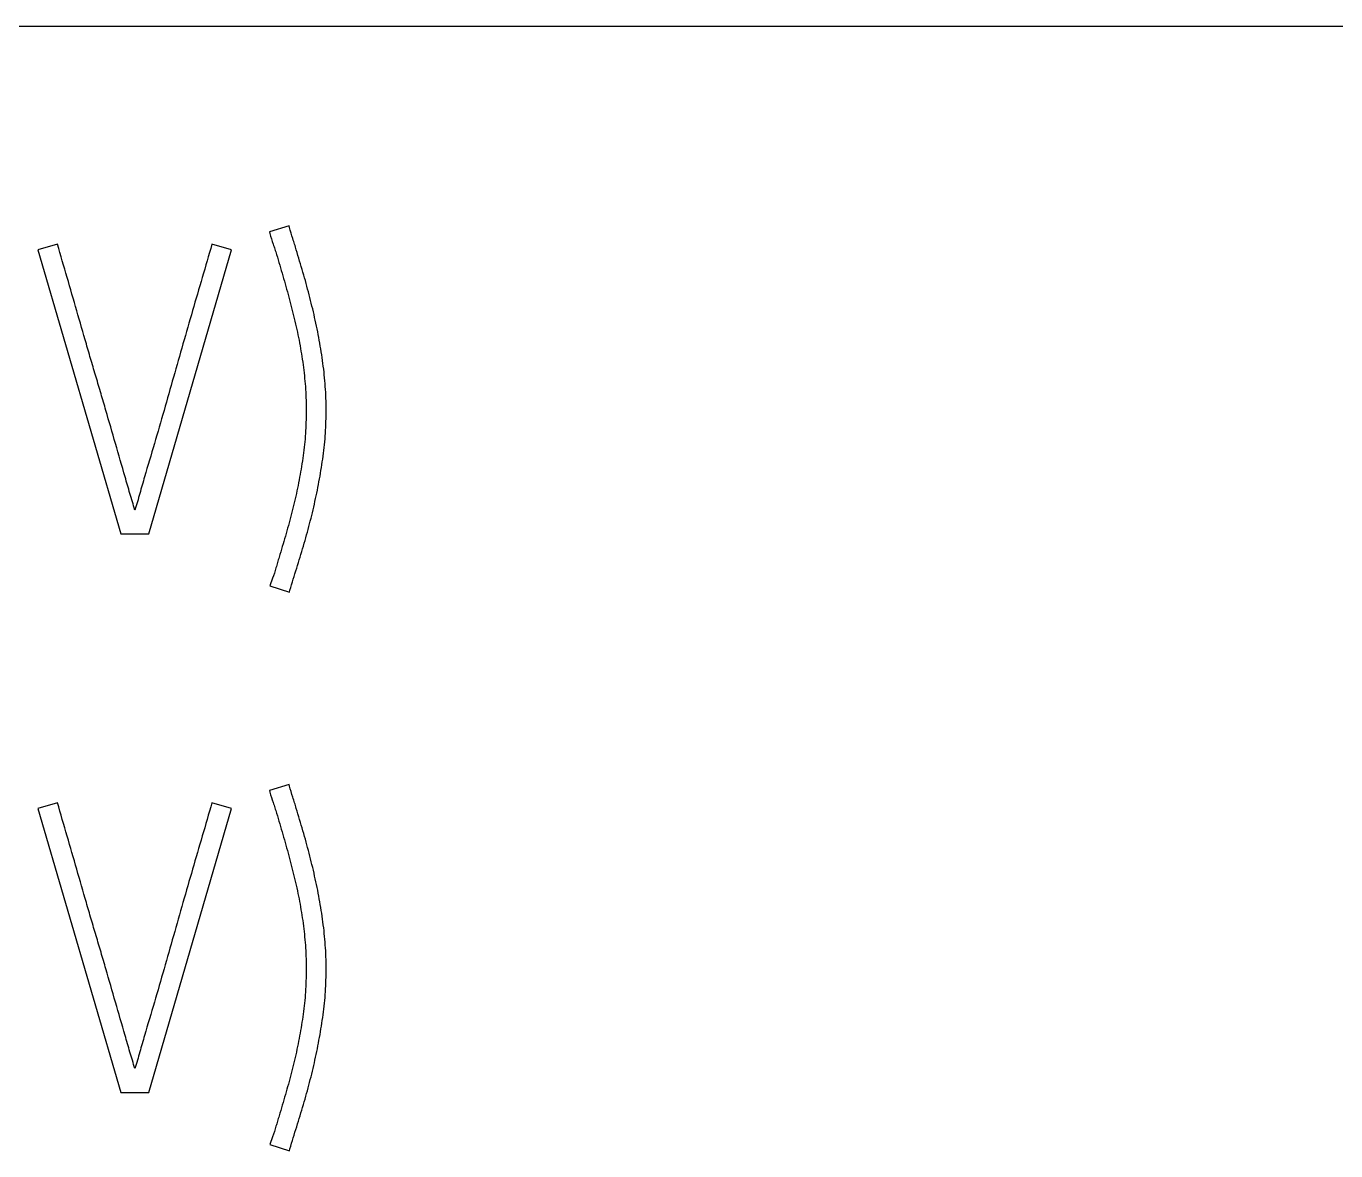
# Model space of a CAD drawing. Extents: x 0 to 420, y 0 to 297.
# Drawn here: x 112.09 to 119.83, y 215.91 to 222.56 of the extents above; entities that cross this region are included whole.
import ezdxf

# ---------------------------------------------------------------- set-up
doc = ezdxf.new("R2010")
doc.units = 0
doc.header["$LTSCALE"] = 23.1
doc.layers.add('10000_FRONT', color=7, linetype='CONTINUOUS')
doc.layers.add('10500_FRONT_LABELING', color=7, linetype='CONTINUOUS')

msp = doc.modelspace()

# ---------------------------------------------------------------- linework, layer by layer
at = {"layer": '10000_FRONT', "color": 7, "linetype": 'CONTINUOUS'}
msp.add_line((91.6966, 222.5555), (163.1966, 222.5555), dxfattribs=at)
at = {"layer": '10500_FRONT_LABELING', "color": 7, "linetype": 'CONTINUOUS'}
for p, q in [((113.643, 221.3758), (113.5274, 221.3404)), ((113.5274, 221.3404), (113.5298, 221.331)), ((113.6453, 221.3664), (113.643, 221.3758)), ((112.2754, 221.2673), (112.1599, 221.2343)), ((113.3034, 221.2343), (113.1879, 221.2673)), ((112.1599, 221.2343), (112.6503, 219.5555)), ((112.8154, 219.5555), (113.3034, 221.2343)), ((112.6503, 219.5555), (112.8154, 219.5555)), ((113.5463, 219.2938), (113.5298, 219.249)), ((113.5298, 219.249), (113.6453, 219.2113)), ((113.6453, 219.2113), (113.6477, 219.2231)), ((113.643, 218.0758), (113.5274, 218.0404)), ((113.5274, 218.0404), (113.5298, 218.031)), ((113.6453, 218.0664), (113.643, 218.0758)), ((112.2754, 217.9673), (112.1599, 217.9343)), ((112.1599, 217.9343), (112.6503, 216.2555)), ((112.8154, 216.2555), (113.3034, 217.9343)), ((113.3034, 217.9343), (113.1879, 217.9673)), ((112.6503, 216.2555), (112.8154, 216.2555)), ((113.5463, 215.9938), (113.5298, 215.949)), ((113.5298, 215.949), (113.6453, 215.9113)), ((113.6453, 215.9113), (113.6477, 215.9231))]:
    msp.add_line(p, q, dxfattribs=at)
for points, knots in [([(113.6477, 219.2231), (113.6614, 219.2665), (113.6749, 219.31), (113.7016, 219.397), (113.715, 219.4406), (113.7408, 219.5278), (113.7531, 219.5715), (113.7759, 219.6593), (113.7866, 219.7034), (113.8061, 219.7919), (113.815, 219.8363), (113.831, 219.9255), (113.8383, 219.9702), (113.8504, 220.0602), (113.8551, 220.1055), (113.8595, 220.1739), (113.8606, 220.1968), (113.862, 220.2428), (113.8623, 220.2659), (113.8621, 220.3351), (113.8605, 220.381), (113.8542, 220.4726), (113.8495, 220.5182), (113.8373, 220.6091), (113.83, 220.6544), (113.8136, 220.7448), (113.8044, 220.7899), (113.7843, 220.8798), (113.7734, 220.9245), (113.7503, 221.0135), (113.738, 221.0579), (113.7186, 221.1241), (113.712, 221.1461), (113.6989, 221.1902), (113.6924, 221.2123), (113.6826, 221.2454), (113.6792, 221.2564), (113.6724, 221.2784), (113.6688, 221.2893), (113.6581, 221.3221), (113.6509, 221.344), (113.6453, 221.3664)], [0, 0, 0, 0, 0.0625, 0.0625, 0.125, 0.125, 0.1875, 0.1875, 0.25, 0.25, 0.3125, 0.3125, 0.375, 0.375, 0.4375, 0.4375, 0.46875, 0.46875, 0.5, 0.5, 0.5625, 0.5625, 0.625, 0.625, 0.6875, 0.6875, 0.75, 0.75, 0.8125, 0.8125, 0.875, 0.875, 0.90625, 0.90625, 0.9375, 0.9375, 0.953125, 0.953125, 0.96875, 0.96875, 1, 1, 1, 1]), ([(112.7328, 219.697), (112.7276, 219.7132), (112.7226, 219.7295), (112.7129, 219.7622), (112.708, 219.7785), (112.6936, 219.8275), (112.6841, 219.8603), (112.6555, 219.9584), (112.6367, 220.0239), (112.5989, 220.1549), (112.5801, 220.2204), (112.5516, 220.3185), (112.5421, 220.3513), (112.5229, 220.4166), (112.5131, 220.4493), (112.4936, 220.5146), (112.4839, 220.5473), (112.4648, 220.6127), (112.4553, 220.6454), (112.427, 220.7436), (112.4081, 220.8091), (112.3512, 221.0055), (112.3131, 221.1363), (112.2754, 221.2673)], [0, 0, 0, 0, 0.03125, 0.03125, 0.0625, 0.0625, 0.125, 0.125, 0.25, 0.25, 0.375, 0.375, 0.4375, 0.4375, 0.5, 0.5, 0.5625, 0.5625, 0.625, 0.625, 0.75, 0.75, 1, 1, 1, 1]), ([(113.1879, 221.2673), (113.1494, 221.1366), (113.1111, 221.0059), (113.0353, 220.7442), (112.9978, 220.6132), (112.942, 220.4166), (112.9233, 220.3511), (112.8856, 220.2201), (112.8667, 220.1547), (112.8283, 220.024), (112.8086, 219.9588), (112.7799, 219.8607), (112.7706, 219.8279), (112.7568, 219.7787), (112.7522, 219.7623), (112.7428, 219.7296), (112.7381, 219.7132), (112.7328, 219.697)], [0, 0, 0, 0, 0.25, 0.25, 0.5, 0.5, 0.625, 0.625, 0.75, 0.75, 0.875, 0.875, 0.9375, 0.9375, 0.96875, 0.96875, 1, 1, 1, 1]), ([(113.5298, 221.331), (113.5351, 221.3098), (113.542, 221.2891), (113.5526, 221.2581), (113.5561, 221.2478), (113.5629, 221.227), (113.5661, 221.2166), (113.5757, 221.1853), (113.5818, 221.1644), (113.5942, 221.1226), (113.6005, 221.1017), (113.6189, 221.0389), (113.6306, 220.9969), (113.6531, 220.9126), (113.6639, 220.8704), (113.6842, 220.7855), (113.6937, 220.7428), (113.7102, 220.6572), (113.7175, 220.6144), (113.7298, 220.5284), (113.7347, 220.4854), (113.7415, 220.3991), (113.7435, 220.3558), (113.7448, 220.2691), (113.744, 220.2256), (113.7407, 220.1602), (113.7392, 220.1383), (113.7355, 220.0948), (113.7332, 220.0731), (113.7254, 220.0082), (113.7189, 219.9653), (113.7041, 219.8798), (113.6957, 219.8373), (113.6769, 219.7528), (113.6666, 219.7107), (113.6505, 219.6477), (113.645, 219.6267), (113.6335, 219.5849), (113.6276, 219.5641), (113.6156, 219.5224), (113.6096, 219.5015), (113.5972, 219.4599), (113.5908, 219.4392), (113.5813, 219.408), (113.5781, 219.3976), (113.572, 219.3768), (113.5689, 219.3664), (113.5599, 219.3351), (113.5538, 219.3143), (113.5463, 219.2938)], [0, 0, 0, 0, 0.03125, 0.03125, 0.046875, 0.046875, 0.0625, 0.0625, 0.09375, 0.09375, 0.125, 0.125, 0.1875, 0.1875, 0.25, 0.25, 0.3125, 0.3125, 0.375, 0.375, 0.4375, 0.4375, 0.5, 0.5, 0.5625, 0.5625, 0.59375, 0.59375, 0.625, 0.625, 0.6875, 0.6875, 0.75, 0.75, 0.8125, 0.8125, 0.84375, 0.84375, 0.875, 0.875, 0.90625, 0.90625, 0.9375, 0.9375, 0.953125, 0.953125, 0.96875, 0.96875, 1, 1, 1, 1]), ([(113.5298, 218.031), (113.5351, 218.0098), (113.542, 217.9891), (113.5526, 217.9581), (113.5561, 217.9478), (113.5629, 217.927), (113.5661, 217.9166), (113.5757, 217.8853), (113.5818, 217.8644), (113.5942, 217.8226), (113.6005, 217.8017), (113.6189, 217.7389), (113.6306, 217.6969), (113.6531, 217.6126), (113.6639, 217.5704), (113.6842, 217.4855), (113.6937, 217.4428), (113.7102, 217.3572), (113.7175, 217.3144), (113.7298, 217.2284), (113.7347, 217.1854), (113.7415, 217.0991), (113.7435, 217.0558), (113.7448, 216.9691), (113.744, 216.9256), (113.7407, 216.8602), (113.7392, 216.8383), (113.7355, 216.7948), (113.7332, 216.7731), (113.7254, 216.7082), (113.7189, 216.6653), (113.7041, 216.5798), (113.6957, 216.5373), (113.6769, 216.4528), (113.6666, 216.4107), (113.6505, 216.3477), (113.645, 216.3267), (113.6335, 216.2849), (113.6276, 216.2641), (113.6156, 216.2224), (113.6096, 216.2015), (113.5972, 216.1599), (113.5908, 216.1392), (113.5813, 216.108), (113.5781, 216.0976), (113.572, 216.0768), (113.5689, 216.0664), (113.5599, 216.0351), (113.5538, 216.0143), (113.5463, 215.9938)], [0, 0, 0, 0, 0.03125, 0.03125, 0.046875, 0.046875, 0.0625, 0.0625, 0.09375, 0.09375, 0.125, 0.125, 0.1875, 0.1875, 0.25, 0.25, 0.3125, 0.3125, 0.375, 0.375, 0.4375, 0.4375, 0.5, 0.5, 0.5625, 0.5625, 0.59375, 0.59375, 0.625, 0.625, 0.6875, 0.6875, 0.75, 0.75, 0.8125, 0.8125, 0.84375, 0.84375, 0.875, 0.875, 0.90625, 0.90625, 0.9375, 0.9375, 0.953125, 0.953125, 0.96875, 0.96875, 1, 1, 1, 1]), ([(113.6477, 215.9231), (113.6614, 215.9665), (113.6749, 216.01), (113.7016, 216.097), (113.715, 216.1406), (113.7408, 216.2278), (113.7531, 216.2715), (113.7759, 216.3593), (113.7866, 216.4034), (113.8061, 216.4919), (113.815, 216.5363), (113.831, 216.6255), (113.8383, 216.6702), (113.8504, 216.7602), (113.8551, 216.8055), (113.8595, 216.8739), (113.8606, 216.8968), (113.862, 216.9428), (113.8623, 216.9659), (113.8621, 217.0351), (113.8605, 217.081), (113.8542, 217.1726), (113.8495, 217.2182), (113.8373, 217.3091), (113.83, 217.3544), (113.8136, 217.4448), (113.8044, 217.4899), (113.7843, 217.5798), (113.7734, 217.6245), (113.7503, 217.7135), (113.738, 217.7579), (113.7186, 217.8241), (113.712, 217.8461), (113.6989, 217.8902), (113.6924, 217.9123), (113.6826, 217.9454), (113.6792, 217.9564), (113.6724, 217.9784), (113.6688, 217.9893), (113.6581, 218.0221), (113.6509, 218.044), (113.6453, 218.0664)], [0, 0, 0, 0, 0.0625, 0.0625, 0.125, 0.125, 0.1875, 0.1875, 0.25, 0.25, 0.3125, 0.3125, 0.375, 0.375, 0.4375, 0.4375, 0.46875, 0.46875, 0.5, 0.5, 0.5625, 0.5625, 0.625, 0.625, 0.6875, 0.6875, 0.75, 0.75, 0.8125, 0.8125, 0.875, 0.875, 0.90625, 0.90625, 0.9375, 0.9375, 0.953125, 0.953125, 0.96875, 0.96875, 1, 1, 1, 1]), ([(112.7328, 216.397), (112.7276, 216.4132), (112.7226, 216.4295), (112.7129, 216.4622), (112.708, 216.4785), (112.6936, 216.5275), (112.6841, 216.5603), (112.6555, 216.6584), (112.6367, 216.7239), (112.5989, 216.8549), (112.5801, 216.9204), (112.5516, 217.0185), (112.5421, 217.0513), (112.5229, 217.1166), (112.5131, 217.1493), (112.4936, 217.2146), (112.4839, 217.2473), (112.4648, 217.3127), (112.4553, 217.3454), (112.427, 217.4436), (112.4081, 217.5091), (112.3512, 217.7055), (112.3131, 217.8363), (112.2754, 217.9673)], [0, 0, 0, 0, 0.03125, 0.03125, 0.0625, 0.0625, 0.125, 0.125, 0.25, 0.25, 0.375, 0.375, 0.4375, 0.4375, 0.5, 0.5, 0.5625, 0.5625, 0.625, 0.625, 0.75, 0.75, 1, 1, 1, 1]), ([(113.1879, 217.9673), (113.1494, 217.8366), (113.1111, 217.7059), (113.0353, 217.4442), (112.9978, 217.3132), (112.942, 217.1166), (112.9233, 217.0511), (112.8856, 216.9201), (112.8667, 216.8547), (112.8283, 216.724), (112.8086, 216.6588), (112.7799, 216.5607), (112.7706, 216.5279), (112.7568, 216.4787), (112.7522, 216.4623), (112.7428, 216.4296), (112.7381, 216.4132), (112.7328, 216.397)], [0, 0, 0, 0, 0.25, 0.25, 0.5, 0.5, 0.625, 0.625, 0.75, 0.75, 0.875, 0.875, 0.9375, 0.9375, 0.96875, 0.96875, 1, 1, 1, 1])]:
    msp.add_open_spline(points, degree=3, knots=knots, dxfattribs=at)

doc.saveas('drawing.dxf')
